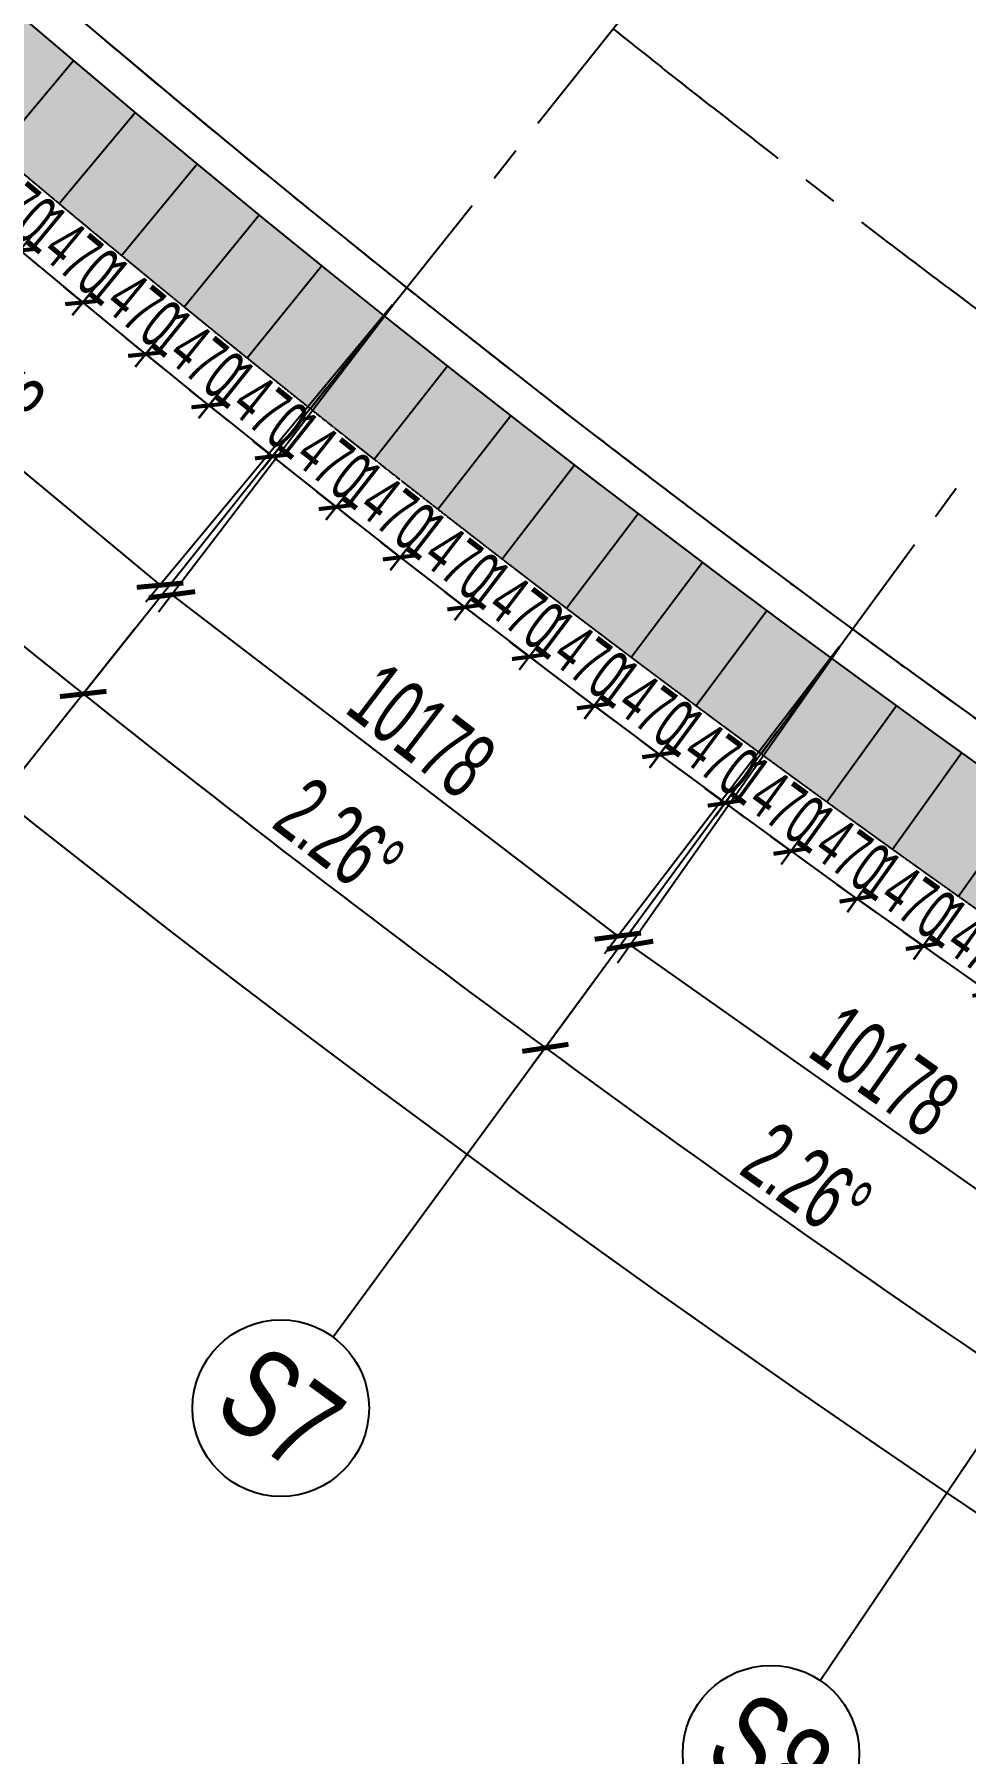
# Model space of a CAD drawing. Extents: x -668578 to 2331563, y -1202445 to 1620273.
# Drawn here: x 1551112 to 1567995, y 61932 to 93077 of the extents above; entities that cross this region are included whole.
import ezdxf
from ezdxf.enums import TextEntityAlignment as Align

# ---------------------------------------------------------------- set-up
doc = ezdxf.new("R2010")
doc.units = 0
doc.linetypes.add('CENTER2', pattern=[28.575000000000003, 19.05, -3.175, 3.175, -3.175])
doc.linetypes.add('DASH', pattern=[0.35, 0.25, -0.1])
doc.layers.get('0').update_dxf_attribs({"color": 8})
doc.layers.get('Defpoints').update_dxf_attribs({"color": 8})
for name, color, linetype in [('#填充层', 8, 'Continuous'), ('#幕墙线-平面', 8, 'Continuous'), ('#标注', 8, 'Continuous'), ('#轴线', 8, 'CENTER2'), ('dim', 8, 'Continuous')]:
    doc.layers.add(name, color=color, linetype=linetype)
doc.styles.add('JHZX', font='jrs.shx', dxfattribs={"width": 0.6, "bigfont": 'jhz.shx'})
doc.dimstyles.new('JZBZ-300', dxfattribs={"dimscale": 300, "dimtxt": 3, "dimasz": 1.5, "dimexe": 1, "dimexo": 1, "dimgap": 0.5, "dimtad": 1, "dimdec": 0, "dimdsep": 46, "dimtxsty": 'JHZX', "dimblk1": 'ARCHTICK', "dimblk2": 'ARCHTICK', "dimsah": 1, "dimcen": 0, "dimclrd": 1, "dimclre": 1, "dimclrt": 2, "dimazin": 2, "dimtfac": 1, "dimtdec": 0, "dimtix": 1, "dimtmove": 0, "dimatfit": 3, "dimfxl": 0, "dimtolj": 1, "dimlwd": -1, "dimlwe": -1, "dimarcsym": 0})
doc.dimstyles.new('JZBZ-400', dxfattribs={"dimscale": 400, "dimtxt": 3, "dimasz": 1.5, "dimexe": 1, "dimexo": 1, "dimgap": 0.5, "dimtad": 1, "dimdec": 0, "dimdsep": 46, "dimtxsty": 'JHZX', "dimblk1": 'ARCHTICK', "dimblk2": 'ARCHTICK', "dimsah": 1, "dimcen": 0, "dimclrd": 1, "dimclre": 1, "dimclrt": 2, "dimazin": 2, "dimtfac": 1, "dimtdec": 0, "dimtix": 1, "dimtmove": 0, "dimatfit": 3, "dimfxl": 0, "dimtolj": 1, "dimlwd": -1, "dimlwe": -1, "dimarcsym": 0})

# ---------------------------------------------------------------- blocks, each defined once
blk = doc.blocks.new('_ARCHTICK')
at = {"color": 0, "linetype": 'ByBlock', "const_width": 0.15}
blk.add_lwpolyline([(-0.5, -0.5), (0.5, 0.5)], dxfattribs=at)
blk = doc.blocks.new('*D2939')
at = {"layer": '#标注', "ltscale": 300, "transparency": 16777216}
for p, q in [((-1772.791618300945, -1481.365197545436), (-9341.748198340536, -7862.657879242006)), ((165913.7732030131, -92055.65823940704), (164727.0996400029, -101884.2800072265))]:
    blk.add_line(p, q, dxfattribs=at)
blk.add_arc((197092.1482162317, 166179.1797920645), 269610.2124900237, 220.1338192809485, 263.1156299250187, dxfattribs=at)
at = {"layer": 'Defpoints', "color": 0, "ltscale": 300, "transparency": 16777216}
for p in [(197092.1482162317, 166179.1797920645), (-1466.975190824596, -1223.535190204158), (40379.67516651106, -53208.30268940322), (165961.7196095993, -91658.54220838404)]:
    blk.add_point(p, dxfattribs=at)
at = {"layer": '#标注', "ltscale": 300, "transparency": 16777216, "xscale": 600, "yscale": 600, "zscale": 600}
for p, rotation in [((-9035.931770864163, -7604.827871900749), 130.1338192809485), ((164775.0460465892, -101487.1639762035), 353.1156299250187)]:
    blk.add_blockref('_ARCHTICK', p, dxfattribs=dict(at, rotation=rotation))
at = {"layer": '#标注', "ltscale": 300, "transparency": 16777216, "insert": (69341.55334645722, -70334.48968467087), "char_height": 1200, "attachment_point": 5, "rotation": 331.6247246029835, "style": 'JHZX'}
blk.add_mtext('\\A1;42.98°', dxfattribs=at)
blk = doc.blocks.new('*D2927')
at = {"layer": '#标注', "ltscale": 300, "transparency": 16777216}
for p, q in [((27071.05409375331, -30671.3985535448), (22168.67754455304, -36347.37460792089)), ((34973.76235577242, -37229.15732223565), (30299.25195376314, -43094.21934249661))]:
    blk.add_line(p, q, dxfattribs=at)
blk.add_arc((197092.1482162324, 166179.1797920624), 267210.2124900231, 229.1826194624981, 231.4448202023592, dxfattribs=at)
at = {"layer": 'Defpoints', "color": 0, "ltscale": 300, "transparency": 16777216}
for p in [(197092.1482162324, 166179.1797920624), (27332.51417637732, -30368.67983064474), (35223.06957721291, -36916.3540144884), (25106.64510911283, -38325.79418156544)]:
    blk.add_point(p, dxfattribs=at)
at = {"layer": '#标注', "ltscale": 300, "transparency": 16777216, "xscale": 600, "yscale": 600, "zscale": 600}
for p, rotation in [((22430.13762717693, -36044.65588502075), 139.1826194624981), ((30548.55917520354, -42781.41603474927), 321.4448202023592)]:
    blk.add_blockref('_ARCHTICK', p, dxfattribs=dict(at, rotation=rotation))
at = {"layer": '#标注', "ltscale": 300, "transparency": 16777216, "insert": (26966.96585831765, -38837.46257305259), "char_height": 1200, "attachment_point": 5, "rotation": 320.31371983242866, "style": 'JHZX'}
blk.add_mtext('\\A1;2.26°', dxfattribs=at)
blk = doc.blocks.new('*D2928')
at = {"layer": '#标注', "ltscale": 300, "transparency": 16777216}
for p, q in [((34973.76235577219, -37229.15732223566), (30299.25195376401, -43094.21934249515)), ((43129.16341758385, -43469.8649314855), (38689.80528959849, -49514.87108627657))]:
    blk.add_line(p, q, dxfattribs=at)
blk.add_arc((197092.1482162336, 166179.1797920613), 267210.2124900212, 231.4448202023588, 233.7070209422223, dxfattribs=at)
at = {"layer": 'Defpoints', "color": 0, "ltscale": 300, "transparency": 16777216}
for p in [(197092.1482162336, 166179.1797920613), (35223.06957721268, -36916.35401448841), (43365.92918440979, -43147.46460322989), (33313.02317568079, -44955.12784152358)]:
    blk.add_point(p, dxfattribs=at)
at = {"layer": '#标注', "ltscale": 300, "transparency": 16777216, "xscale": 600, "yscale": 600, "zscale": 600}
for p, rotation in [((30548.55917520437, -42781.4160347478), 141.4448202023588), ((38926.57105642439, -49192.47075802094), 323.7070209422223)]:
    blk.add_blockref('_ARCHTICK', p, dxfattribs=dict(at, rotation=rotation))
at = {"layer": '#标注', "ltscale": 300, "transparency": 16777216, "insert": (35192.0909689507, -45392.96578080182), "char_height": 1200, "attachment_point": 5, "rotation": 322.5759205722905, "style": 'JHZX'}
blk.add_mtext('\\A1;2.26°', dxfattribs=at)
blk = doc.blocks.new('*D2929')
at = {"layer": '#标注', "ltscale": 300, "transparency": 16777216}
for p, q in [((43129.16341758407, -43469.86493148574), (38689.80528959779, -49514.87108627793)), ((51524.5455123405, -49383.7940337945), (47327.25925499667, -55599.32201409565))]:
    blk.add_line(p, q, dxfattribs=at)
blk.add_arc((197092.1482162355, 166179.1797920583), 267210.2124900214, 233.7070209422216, 235.9692216820953, dxfattribs=at)
at = {"layer": 'Defpoints', "color": 0, "ltscale": 300, "transparency": 16777216}
for p in [(197092.1482162355, 166179.1797920583), (43365.92918441003, -43147.46460323013), (51748.40077939886, -49052.29920817842), (41774.68262465257, -51255.36792557062)]:
    blk.add_point(p, dxfattribs=at)
at = {"layer": '#标注', "ltscale": 300, "transparency": 16777216, "xscale": 600, "yscale": 600, "zscale": 600}
for p, rotation in [((38926.57105642366, -49192.47075802225), 143.7070209422216), ((47551.114522055, -55267.82718847955), 325.9692216820953)]:
    blk.add_blockref('_ARCHTICK', p, dxfattribs=dict(at, rotation=rotation))
at = {"layer": '#标注', "ltscale": 300, "transparency": 16777216, "insert": (43669.56857210046, -51618.69295769426), "char_height": 1200, "attachment_point": 5, "rotation": 324.8381213121585, "style": 'JHZX'}
blk.add_mtext('\\A1;2.26°', dxfattribs=at)
blk = doc.blocks.new('*U2924')
at = {"linetype": 'ByBlock'}
blk.add_line((-8.960830237663566e-17, -20), (0, 0), dxfattribs=at)
blk.add_circle((0, -24), 4, dxfattribs=at)
at = {"color": 253, "linetype": 'ByBlock', "style": 'JHZX', "width": 0.75}
blk.add_attdef('AXES', text='', height=4, dxfattribs=at).set_placement((0, -24), align=Align.MIDDLE_CENTER)
blk = doc.blocks.new('*D3008')
at = {"layer": '#标注', "transparency": 16777216}
for p, q in [((-126176.9216132467, -20315.29089400714), (-130648.8068738714, -25704.32813250073)), ((-130393.373456092, -25396.50713081058), (-122560.8547898972, -31896.02146460195)), ((-118344.4029470519, -26814.80522779852), (-122816.2882076767, -32203.84246629211))]:
    blk.add_line(p, q, dxfattribs=at)
at = {"layer": 'Defpoints', "color": 0, "transparency": 16777216}
for p in [(-125921.4881954673, -20007.469892317), (-118088.9695292725, -26506.98422610838), (-122560.8547898972, -31896.02146460195)]:
    blk.add_point(p, dxfattribs=at)
at = {"layer": '#标注', "transparency": 16777216, "xscale": 600, "yscale": 600, "zscale": 600}
for p, rotation in [((-130393.373456092, -25396.50713081058), 140.3137211148416), ((-122560.8547898972, -31896.02146460195), 320.3137211148417)]:
    blk.add_blockref('_ARCHTICK', p, dxfattribs=dict(at, rotation=rotation))
at = {"layer": '#标注', "transparency": 16777216, "insert": (-125966.2472874358, -28030.62229432596), "char_height": 1200, "attachment_point": 5, "rotation": 320.31372111484166, "style": 'JHZX'}
blk.add_mtext('\\A1;10178', dxfattribs=at)
blk = doc.blocks.new('*D3009')
at = {"layer": '#标注', "transparency": 16777216}
for p, q in [((-118332.0533967711, -26824.64793722799), (-122587.734480365, -32386.00196810864)), ((-122344.6506128666, -32068.33825698943), (-114261.6837806737, -38253.61775116907)), ((-110249.0865645783, -33009.92743140764), (-114504.7676481721, -38571.28146228828))]:
    blk.add_line(p, q, dxfattribs=at)
at = {"layer": 'Defpoints', "color": 0, "transparency": 16777216}
for p in [(-118088.9695292728, -26506.98422610878), (-110006.0026970799, -32692.26372028843), (-114261.6837806737, -38253.61775116907)]:
    blk.add_point(p, dxfattribs=at)
at = {"layer": '#标注', "transparency": 16777216, "xscale": 600, "yscale": 600, "zscale": 600}
for p, rotation in [((-122344.6506128666, -32068.33825698943), 142.5759192898521), ((-114261.6837806737, -38253.61775116907), 322.5759192898521)]:
    blk.add_blockref('_ARCHTICK', p, dxfattribs=dict(at, rotation=rotation))
at = {"layer": '#标注', "transparency": 16777216, "insert": (-117816.9994617734, -34525.65058184085), "char_height": 1200, "attachment_point": 5, "rotation": 322.5759192898521, "style": 'JHZX'}
blk.add_mtext('\\A1;10178', dxfattribs=at)
blk = doc.blocks.new('*D3011')
at = {"layer": '#标注', "transparency": 16777216}
for p, q in [((-110236.3580927239, -33019.27502238589), (-114269.2012012674, -38744.27778255411)), ((-114038.8458056015, -38417.26648047476), (-105718.0291182092, -44278.66945981896)), ((-101915.5414053316, -38880.6780017301), (-105948.3845138751, -44605.68076189831))]:
    blk.add_line(p, q, dxfattribs=at)
at = {"layer": 'Defpoints', "color": 0, "transparency": 16777216}
for p in [(-110006.002697058, -32692.26372030654), (-101685.1860096657, -38553.66669965075), (-105718.0291182092, -44278.66945981896)]:
    blk.add_point(p, dxfattribs=at)
at = {"layer": '#标注', "transparency": 16777216, "xscale": 600, "yscale": 600, "zscale": 600}
for p, rotation in [((-114038.8458056015, -38417.26648047476), 144.8381225946805), ((-105718.0291182092, -44278.66945981896), 324.8381225946805)]:
    blk.add_blockref('_ARCHTICK', p, dxfattribs=dict(at, rotation=rotation))
at = {"layer": '#标注', "transparency": 16777216, "insert": (-109417.7266705737, -40693.94536598814), "char_height": 1200, "attachment_point": 5, "rotation": 324.8381225946805, "style": 'JHZX'}
blk.add_mtext('\\A1;10178', dxfattribs=at)
blk = doc.blocks.new('*U576')
at = {"layer": '#幕墙线-平面', "ltscale": 300}
blk.add_lwpolyline([(-2.021426355838275e-10, 0.002538945773403268), (6.263339929546419e-05, -2149.999906919618)], dxfattribs=at)
blk = doc.blocks.new('*U577')
at = {"layer": '#幕墙线-平面', "color": 0, "linetype": 'ByBlock', "lineweight": -2, "transparency": 16777216}
for p, rotation in [((1550436.311430923, 90958.17371128063), 139.8292237722678), ((1551562.243888846, 90013.09679885162), 140.1524194317895), ((1552693.489422228, 89074.38608014697), 140.4756150913111), ((1553830.012036128, 88142.07142387202), 140.7988107508339), ((1554971.775567689, 87216.18249521655), 141.1220064103566), ((1556118.743687297, 86296.74875491144), 141.4452020698794), ((1557270.879899735, 85383.79945829074), 141.7683977294022), ((1558428.147545339, 84477.36365436064), 142.0915933889249), ((1559590.509801173, 83577.47018487545), 142.4147890484477), ((1560757.929682194, 82684.14768342004), 142.7379847079727), ((1561930.370042432, 81797.42457449867), 143.0611803674955), ((1563107.79357617, 80917.32907263012), 143.3843760270182), ((1564290.162819133, 80043.88918145027), 143.707571686541), ((1565477.44014968, 79177.13269282127), 144.0307673460638), ((1566669.587789997, 78317.08718594714), 144.3539630055843), ((1567866.567807307, 77463.78002649575), 144.677158665106)]:
    blk.add_blockref('*U576', p, dxfattribs=dict(at, rotation=rotation))
blk = doc.blocks.new('*D3308')
at = {"layer": '#标注', "ltscale": 300, "transparency": 16777216}
for p, q in [((28801.02529024659, -33189.3976535722), (28089.74679816149, -34036.78811745635)), ((28282.62022907713, -33807.00596051889), (27937.94699367095, -33517.69581414544)), ((28282.62022907713, -33807.00596051889), (29408.5582882048, -34752.09038028766)), ((29926.96334937425, -34134.48207334095), (29215.68485728916, -34981.87253722511)), ((29408.5582882048, -34752.09038028766), (29753.23152361098, -35041.40052666111))]:
    blk.add_line(p, q, dxfattribs=at)
at = {"layer": 'Defpoints', "color": 0, "ltscale": 300, "transparency": 16777216}
for p in [(28993.89872116223, -32959.61549663474), (30119.83678028989, -33904.69991640349), (29408.5582882048, -34752.09038028766)]:
    blk.add_point(p, dxfattribs=at)
at = {"layer": '#标注', "ltscale": 300, "transparency": 16777216, "xscale": 450, "yscale": 450, "zscale": 450}
for p, rotation in [((28282.62022907713, -33807.00596051889), 319.9907378370146), ((29408.5582882048, -34752.09038028766), 139.9907378370146)]:
    blk.add_blockref('_ARCHTICK', p, dxfattribs=dict(at, rotation=rotation))
at = {"layer": '#标注', "ltscale": 300, "transparency": 16777216, "insert": (29231.33612047224, -33819.98385652836), "char_height": 900, "attachment_point": 5, "rotation": 319.99073783701465, "style": 'JHZX'}
blk.add_mtext('\\A1;1470', dxfattribs=at)
blk = doc.blocks.new('*D3309')
at = {"layer": '#标注', "ltscale": 300, "transparency": 16777216}
for p, q in [((29928.25690796303, -34135.55891676529), (29221.76969114788, -34986.94807811354)), ((29413.34389860879, -34756.08161663477), (29067.04420639064, -34468.72030544341)), ((29413.34389860879, -34756.08161663477), (30544.59507589598, -35694.79981043332)), ((31059.50808525022, -35074.27711056383), (30353.02086843508, -35925.66627191208)), ((30544.59507589598, -35694.79981043332), (30890.89476811413, -35982.16112162467))]:
    blk.add_line(p, q, dxfattribs=at)
at = {"layer": 'Defpoints', "color": 0, "ltscale": 300, "transparency": 16777216}
for p in [(30119.83111542393, -33904.69245528652), (31251.08229271113, -34843.41064908506), (30544.59507589598, -35694.79981043332)]:
    blk.add_point(p, dxfattribs=at)
at = {"layer": '#标注', "ltscale": 300, "transparency": 16777216, "xscale": 450, "yscale": 450, "zscale": 450}
for p, rotation in [((29413.34389860879, -34756.08161663477), 320.3139335234494), ((30544.59507589598, -35694.79981043332), 140.3139335234494)]:
    blk.add_blockref('_ARCHTICK', p, dxfattribs=dict(at, rotation=rotation))
at = {"layer": '#标注', "ltscale": 300, "transparency": 16777216, "insert": (30362.1179021742, -34763.70779057651), "char_height": 900, "attachment_point": 5, "rotation": 320.31393352344935, "style": 'JHZX'}
blk.add_mtext('\\A1;1470', dxfattribs=at)
blk = doc.blocks.new('*D3294')
at = {"layer": '#标注', "ltscale": 300, "transparency": 16777216}
for p, q in [((31060.80769751617, -35075.34664015209), (30359.13423559302, -35930.70740872679)), ((30549.4031239252, -35698.76398861568), (30201.48799375853, -35413.36065611742)), ((30549.4031239252, -35698.76398861568), (31685.93142424244, -36631.08608749576)), ((32197.33599783342, -36007.66873903217), (31495.66253591027, -36863.02950760687)), ((31685.93142424244, -36631.08608749576), (32033.84655440911, -36916.48941999402))]:
    blk.add_line(p, q, dxfattribs=at)
at = {"layer": 'Defpoints', "color": 0, "ltscale": 300, "transparency": 16777216}
for p in [(31251.07658584835, -34843.40322004099), (32387.60488616559, -35775.72531892107), (31685.93142424244, -36631.08608749576)]:
    blk.add_point(p, dxfattribs=at)
at = {"layer": '#标注', "ltscale": 300, "transparency": 16777216, "xscale": 450, "yscale": 450, "zscale": 450}
for p, rotation in [((30549.4031239252, -35698.76398861568), 320.6371292098823), ((31685.93142424244, -36631.08608749576), 140.6371292098823)]:
    blk.add_blockref('_ARCHTICK', p, dxfattribs=dict(at, rotation=rotation))
at = {"layer": '#标注', "ltscale": 300, "transparency": 16777216, "insert": (31498.20505074816, -35701.03819783349), "char_height": 900, "attachment_point": 5, "rotation": 320.63712920988235, "style": 'JHZX'}
blk.add_mtext('\\A1;1470', dxfattribs=at)
blk = doc.blocks.new('*D3295')
at = {"layer": '#标注', "ltscale": 300, "transparency": 16777216}
for p, q in [((32198.64162242483, -36008.73092075352), (31501.80424184721, -36868.03607994526)), ((31690.76175691044, -36635.02308137838), (31341.24225906011, -36351.58680878353)), ((31690.76175691044, -36635.02308137838), (32832.5310172161, -37560.91941990825)), ((33340.4108827305, -36934.62725928339), (32643.57350215288, -37793.93241847513)), ((32832.5310172161, -37560.91941990825), (33182.05051506642, -37844.35569250309))]:
    blk.add_line(p, q, dxfattribs=at)
at = {"layer": 'Defpoints', "color": 0, "ltscale": 300, "transparency": 16777216}
for p in [(32387.59913748806, -35775.71792218664), (33529.36839779373, -36701.61426071651), (32832.5310172161, -37560.91941990825)]:
    blk.add_point(p, dxfattribs=at)
at = {"layer": '#标注', "ltscale": 300, "transparency": 16777216, "xscale": 450, "yscale": 450, "zscale": 450}
for p, rotation in [((31690.76175691044, -36635.02308137838), 320.9603248963116), ((32832.5310172161, -37560.91941990825), 140.9603248963116)]:
    blk.add_blockref('_ARCHTICK', p, dxfattribs=dict(at, rotation=rotation))
at = {"layer": '#标注', "ltscale": 300, "transparency": 16777216, "insert": (32639.56141718973, -36631.94525350955), "char_height": 900, "attachment_point": 5, "rotation": 320.96032489631165, "style": 'JHZX'}
blk.add_mtext('\\A1;1470', dxfattribs=at)
blk = doc.blocks.new('*D3296')
at = {"layer": '#标注', "ltscale": 300, "transparency": 16777216}
for p, q in [((33341.72247810376, -36935.68205934017), (32649.74335144671, -37798.90426703355)), ((32837.38348082717, -37564.82910422022), (32486.27073660718, -37283.36891014953)), ((32837.38348082717, -37564.82910422022), (33984.35737131847, -38484.27022142851)), ((34488.69636859505, -37855.12317654846), (33796.71724193801, -38718.34538424184)), ((33984.35737131847, -38484.27022142851), (34335.47011553845, -38765.7304154992))]:
    blk.add_line(p, q, dxfattribs=at)
at = {"layer": 'Defpoints', "color": 0, "ltscale": 300, "transparency": 16777216}
for p in [(33529.36260748422, -36701.60689652685), (34676.33649797551, -37621.04801373514), (33984.35737131847, -38484.27022142851)]:
    blk.add_point(p, dxfattribs=at)
at = {"layer": '#标注', "ltscale": 300, "transparency": 16777216, "xscale": 450, "yscale": 450, "zscale": 450}
for p, rotation in [((32837.38348082717, -37564.82910422022), 321.2835205827431), ((33984.35737131847, -38484.27022142851), 141.2835205827431)]:
    blk.add_blockref('_ARCHTICK', p, dxfattribs=dict(at, rotation=rotation))
at = {"layer": '#标注', "ltscale": 300, "transparency": 16777216, "insert": (33786.15068483373, -37556.39933719771), "char_height": 900, "attachment_point": 5, "rotation": 321.2835205827431, "style": 'JHZX'}
blk.add_mtext('\\A1;1470', dxfattribs=at)
blk = doc.blocks.new('*D3297')
at = {"layer": '#标注', "ltscale": 300, "transparency": 16777216}
for p, q in [((34490.0138930166, -37856.17056137815), (33802.91503827083, -38723.28235082193)), ((33989.23181147242, -38488.15247176836), (33636.53699289206, -38208.67731196598)), ((33989.23181147242, -38488.15247176836), (35141.37383674106, -39401.10911208153)), ((35642.15591828524, -38769.12720169132), (34955.05706353947, -39636.23899113511)), ((35141.37383674106, -39401.10911208153), (35494.06865532141, -39680.58427188391))]:
    blk.add_line(p, q, dxfattribs=at)
at = {"layer": 'Defpoints', "color": 0, "ltscale": 300, "transparency": 16777216}
for p in [(34676.33066621819, -37621.04068232457), (35828.47269148682, -38533.99732263775), (35141.37383674106, -39401.10911208153)]:
    blk.add_point(p, dxfattribs=at)
at = {"layer": '#标注', "ltscale": 300, "transparency": 16777216, "xscale": 450, "yscale": 450, "zscale": 450}
for p, rotation in [((33989.23181147242, -38488.15247176836), 321.6067162691756), ((35141.37383674106, -39401.10911208153), 141.6067162691756)]:
    blk.add_blockref('_ARCHTICK', p, dxfattribs=dict(at, rotation=rotation))
at = {"layer": '#标注', "ltscale": 300, "transparency": 16777216, "insert": (34937.93637050991, -38474.37103381781), "char_height": 900, "attachment_point": 5, "rotation": 321.6067162691756, "style": 'JHZX'}
blk.add_mtext('\\A1;1470', dxfattribs=at)
blk = doc.blocks.new('*D3298')
at = {"layer": '#标注', "ltscale": 300, "transparency": 16777216}
for p, q in [((35643.47932983292, -38770.16713796716), (34961.28260970543, -39641.14091864666)), ((35146.27009833975, -39404.96380491892), (34792.00442774815, -39127.48257196743)), ((35146.27009833975, -39404.96380491892), (36303.54359853313, -40311.40691909218)), ((36800.75283002629, -39676.61025214042), (36118.5561098988, -40547.58403281993)), ((36303.54359853313, -40311.40691909218), (36657.80926912474, -40588.88815204366))]:
    blk.add_line(p, q, dxfattribs=at)
at = {"layer": 'Defpoints', "color": 0, "ltscale": 300, "transparency": 16777216}
for p in [(35828.46681846725, -38533.99002423942), (36985.74031866062, -39440.43313841269), (36303.54359853313, -40311.40691909218)]:
    blk.add_point(p, dxfattribs=at)
at = {"layer": '#标注', "ltscale": 300, "transparency": 16777216, "xscale": 450, "yscale": 450, "zscale": 450}
for p, rotation in [((35146.27009833975, -39404.96380491892), 321.9299119556045), ((36303.54359853313, -40311.40691909218), 141.9299119556045)]:
    blk.add_blockref('_ARCHTICK', p, dxfattribs=dict(at, rotation=rotation))
at = {"layer": '#标注', "ltscale": 300, "transparency": 16777216, "insert": (36094.88182570509, -39385.83113455007), "char_height": 900, "attachment_point": 5, "rotation": 321.9299119556045, "style": 'JHZX'}
blk.add_mtext('\\A1;1470', dxfattribs=at)
blk = doc.blocks.new('*D3299')
at = {"layer": '#标注', "ltscale": 300, "transparency": 16777216}
for p, q in [((36802.08208659079, -39677.64270677316), (36124.80920780722, -40552.45076529081)), ((36308.4615257822, -40315.2339317768), (35952.63627551118, -40039.75545481433)), ((36308.4615257822, -40315.2339317768), (37470.8296777701, -41215.13467781833)), ((37964.45023857869, -40577.54345281469), (37287.17735979512, -41452.35151133234)), ((37470.8296777701, -41215.13467781833), (37826.65492804113, -41490.6131547808))]:
    blk.add_line(p, q, dxfattribs=at)
at = {"layer": 'Defpoints', "color": 0, "ltscale": 300, "transparency": 16777216}
for p in [(36985.73440456577, -39440.42587325914), (38148.10255655367, -40340.32661930067), (37470.8296777701, -41215.13467781833)]:
    blk.add_point(p, dxfattribs=at)
at = {"layer": '#标注', "ltscale": 300, "transparency": 16777216, "xscale": 450, "yscale": 450, "zscale": 450}
for p, rotation in [((36308.4615257822, -40315.2339317768), 322.2531076420335), ((37470.8296777701, -41215.13467781833), 142.2531076420335)]:
    blk.add_blockref('_ARCHTICK', p, dxfattribs=dict(at, rotation=rotation))
at = {"layer": '#标注', "ltscale": 300, "transparency": 16777216, "insert": (37256.95023772611, -40290.75063776953), "char_height": 900, "attachment_point": 5, "rotation": 322.25310764203357, "style": 'JHZX'}
blk.add_mtext('\\A1;1470', dxfattribs=at)
blk = doc.blocks.new('*D3300')
at = {"layer": '#标注', "ltscale": 300, "transparency": 16777216}
for p, q in [((37965.78529786471, -40578.56839295254), (37293.45781047909, -41457.18289390922)), ((37475.76911418626, -41218.93388857952), (37118.39560619171, -40945.46693301877)), ((37475.76911418626, -41218.93388857952), (38643.19493273248, -42112.26363266826)), ((39133.21111641093, -41471.89813704127), (38460.8836290253, -42350.51263799796)), ((38643.19493273248, -42112.26363266826), (39000.56844072702, -42385.73058822902))]:
    blk.add_line(p, q, dxfattribs=at)
at = {"layer": 'Defpoints', "color": 0, "ltscale": 300, "transparency": 16777216}
for p in [(38148.09660157189, -40340.31938762284), (39315.5224201181, -41233.64913171157), (38643.19493273248, -42112.26363266826)]:
    blk.add_point(p, dxfattribs=at)
at = {"layer": '#标注', "ltscale": 300, "transparency": 16777216, "xscale": 450, "yscale": 450, "zscale": 450}
for p, rotation in [((37475.76911418626, -41218.93388857952), 322.5763033284631), ((38643.19493273248, -42112.26363266826), 142.576303328463)]:
    blk.add_blockref('_ARCHTICK', p, dxfattribs=dict(at, rotation=rotation))
at = {"layer": '#标注', "ltscale": 300, "transparency": 16777216, "insert": (38424.10463087372, -41189.1007499645), "char_height": 900, "attachment_point": 5, "rotation": 322.57630332846304, "style": 'JHZX'}
blk.add_mtext('\\A1;1470', dxfattribs=at)
blk = doc.blocks.new('*D3301')
at = {"layer": '#标注', "ltscale": 300, "transparency": 16777216}
for p, q in [((39134.55193593779, -41472.91553007178), (38467.19123264909, -42355.30851694963)), ((38648.15572114952, -42116.03492061736), (38289.24532665111, -41844.58818786672)), ((38648.15572114952, -42116.03492061736), (39820.60206008876, -43002.76523801398)), ((40306.99827487703, -42359.6458474684), (39639.63757158833, -43242.03883434625)), ((39820.60206008876, -43002.76523801398), (40179.51245458717, -43274.21197076463))]:
    blk.add_line(p, q, dxfattribs=at)
at = {"layer": 'Defpoints', "color": 0, "ltscale": 300, "transparency": 16777216}
for p in [(39315.51642443822, -41233.64193373951), (40487.96276337746, -42120.37225113613), (39820.60206008876, -43002.76523801398)]:
    blk.add_point(p, dxfattribs=at)
at = {"layer": '#标注', "ltscale": 300, "transparency": 16777216, "xscale": 450, "yscale": 450, "zscale": 450}
for p, rotation in [((38648.15572114952, -42116.03492061736), 322.8994990148986), ((39820.60206008876, -43002.76523801398), 142.8994990148986)]:
    blk.add_blockref('_ARCHTICK', p, dxfattribs=dict(at, rotation=rotation))
at = {"layer": '#标注', "ltscale": 300, "transparency": 16777216, "insert": (39596.30786762001, -42080.85288665114), "char_height": 900, "attachment_point": 5, "rotation": 322.89949901489865, "style": 'JHZX'}
blk.add_mtext('\\A1;1470', dxfattribs=at)
blk = doc.blocks.new('*D3286')
at = {"layer": '#标注', "ltscale": 300, "transparency": 16777216}
for p, q in [((40308.34481198194, -42360.65566101945), (39645.97212745079, -43246.79905707436)), ((39825.58404265971, -43006.50848315399), (39465.14818177916, -42737.09061034059)), ((39825.58404265971, -43006.50848315399), (41003.01359607908, -43886.61115910552)), ((41485.7743654013, -43240.75833697098), (40823.40168087015, -44126.90173302589)), ((41003.01359607908, -43886.61115910552), (41363.44945695963, -44156.02903191891))]:
    blk.add_line(p, q, dxfattribs=at)
at = {"layer": 'Defpoints', "color": 0, "ltscale": 300, "transparency": 16777216}
for p in [(40487.95672719087, -42120.36508709908), (41665.38628061023, -43000.4677630506), (41003.01359607908, -43886.61115910552)]:
    blk.add_point(p, dxfattribs=at)
at = {"layer": '#标注', "ltscale": 300, "transparency": 16777216, "xscale": 450, "yscale": 450, "zscale": 450}
for p, rotation in [((39825.58404265971, -43006.50848315399), 323.2226947013298), ((41003.01359607908, -43886.61115910552), 143.2226947013298)]:
    blk.add_blockref('_ARCHTICK', p, dxfattribs=dict(at, rotation=rotation))
at = {"layer": '#标注', "ltscale": 300, "transparency": 16777216, "insert": (40773.52264978726, -42965.97867328902), "char_height": 900, "attachment_point": 5, "rotation": 323.2226947013298, "style": 'JHZX'}
blk.add_mtext('\\A1;1470', dxfattribs=at)
blk = doc.blocks.new('*D3287')
at = {"layer": '#标注', "ltscale": 300, "transparency": 16777216}
for p, q in [((41487.12657723852, -43241.76053891135), (40829.76298741248, -44131.62614806529)), ((41008.0166142825, -43890.32624233037), (40646.06675568012, -43622.94580202532)), ((41008.0166142825, -43890.32624233037), (42190.3919177088, -44763.77327296788)), ((42669.50188066481, -44115.20756954886), (42012.13829083877, -45005.07317870281)), ((42190.3919177088, -44763.77327296788), (42552.34177631119, -45031.15371327291))]:
    blk.add_line(p, q, dxfattribs=at)
at = {"layer": 'Defpoints', "color": 0, "ltscale": 300, "transparency": 16777216}
for p in [(41665.38020410854, -43000.46063317642), (42847.75550753483, -43873.90766381394), (42190.3919177088, -44763.77327296788)]:
    blk.add_point(p, dxfattribs=at)
at = {"layer": '#标注', "ltscale": 300, "transparency": 16777216, "xscale": 450, "yscale": 450, "zscale": 450}
for p, rotation in [((41008.0166142825, -43890.32624233037), 323.5458903877552), ((42190.3919177088, -44763.77327296788), 143.5458903877552)]:
    blk.add_blockref('_ARCHTICK', p, dxfattribs=dict(at, rotation=rotation))
at = {"layer": '#标注', "ltscale": 300, "transparency": 16777216, "insert": (41955.7115197357, -43844.44994617927), "char_height": 900, "attachment_point": 5, "rotation": 323.54589038775515, "style": 'JHZX'}
blk.add_mtext('\\A1;1470', dxfattribs=at)
blk = doc.blocks.new('*D3288')
at = {"layer": '#标注', "ltscale": 300, "transparency": 16777216}
for p, q in [((42670.85972420892, -44116.20212798951), (42018.52614565101, -45009.76163572945)), ((42195.41581235387, -44767.46007606928), (41831.9634728636, -44502.12557601499)), ((42195.41581235387, -44767.46007606928), (43382.69924394626, -45634.22366929892)), ((43858.14315580131, -44982.96572121915), (43205.8095772434, -45876.52522895909)), ((43382.69924394626, -45634.22366929892), (43746.15158343652, -45899.55816935319))]:
    blk.add_line(p, q, dxfattribs=at)
at = {"layer": 'Defpoints', "color": 0, "ltscale": 300, "transparency": 16777216}
for p in [(42847.74939091178, -43873.90056832934), (44035.03282250417, -44740.66416155897), (43382.69924394626, -45634.22366929892)]:
    blk.add_point(p, dxfattribs=at)
at = {"layer": '#标注', "ltscale": 300, "transparency": 16777216, "xscale": 450, "yscale": 450, "zscale": 450}
for p, rotation in [((42195.41581235387, -44767.46007606928), 323.8690860741873), ((43382.69924394626, -45634.22366929892), 143.8690860741873)]:
    blk.add_blockref('_ARCHTICK', p, dxfattribs=dict(at, rotation=rotation))
at = {"layer": '#标注', "ltscale": 300, "transparency": 16777216, "insert": (43142.83686155577, -44716.23875336375), "char_height": 900, "attachment_point": 5, "rotation": 323.8690860741873, "style": 'JHZX'}
blk.add_mtext('\\A1;1470', dxfattribs=at)
blk = doc.blocks.new('*D3289')
at = {"layer": '#标注', "ltscale": 300, "transparency": 16777216}
for p, q in [((43859.5065878475, -44983.95260451458), (43212.22377707358, -45881.17757878876)), ((43387.74385518068, -45637.88207496415), (43022.80059944376, -45374.60195780348)), ((43387.74385518068, -45637.88207496415), (44579.89763692697, -46497.93465135139)), ((45051.66036959378, -45844.00518090182), (44404.37755881986, -46741.230155176)), ((44579.89763692697, -46497.93465135139), (44944.84089266389, -46761.21476851206))]:
    blk.add_line(p, q, dxfattribs=at)
at = {"layer": 'Defpoints', "color": 0, "ltscale": 300, "transparency": 16777216}
for p in [(44035.02666595461, -44740.65710068995), (45227.18044770089, -45600.7096770772), (44579.89763692697, -46497.93465135139)]:
    blk.add_point(p, dxfattribs=at)
at = {"layer": '#标注', "ltscale": 300, "transparency": 16777216, "xscale": 450, "yscale": 450, "zscale": 450}
for p, rotation in [((43387.74385518068, -45637.88207496415), 324.1922817606205), ((44579.89763692697, -46497.93465135139), 144.1922817606205)]:
    blk.add_blockref('_ARCHTICK', p, dxfattribs=dict(at, rotation=rotation))
at = {"layer": '#标注', "ltscale": 300, "transparency": 16777216, "insert": (44334.86090226805, -45581.31735550854), "char_height": 900, "attachment_point": 5, "rotation": 324.1922817606205, "style": 'JHZX'}
blk.add_mtext('\\A1;1470', dxfattribs=at)
blk = doc.blocks.new('*D3290')
at = {"layer": '#标注', "ltscale": 300, "transparency": 16777216}
for p, q in [((45053.0293467584, -45844.98435765049), (44410.81789957284, -46745.84624977854)), ((44584.9628042344, -46501.56454317647), (44218.5402443313, -46240.34718618413)), ((44584.9628042344, -46501.56454317647), (45781.9490031533, -47354.8787368238)), ((46250.0155456773, -46698.29855129783), (45607.80409849174, -47599.16044342587)), ((45781.9490031533, -47354.8787368238), (46148.3715630564, -47616.09609381614))]:
    blk.add_line(p, q, dxfattribs=at)
at = {"layer": 'Defpoints', "color": 0, "ltscale": 300, "transparency": 16777216}
for p in [(45227.17425141996, -45600.70265104843), (46424.16045033885, -46454.01684469576), (45781.9490031533, -47354.8787368238)]:
    blk.add_point(p, dxfattribs=at)
at = {"layer": '#标注', "ltscale": 300, "transparency": 16777216, "xscale": 450, "yscale": 450, "zscale": 450}
for p, rotation in [((44584.9628042344, -46501.56454317647), 324.5154774470523), ((45781.9490031533, -47354.8787368238), 144.5154774470523)]:
    blk.add_blockref('_ARCHTICK', p, dxfattribs=dict(at, rotation=rotation))
at = {"layer": '#标注', "ltscale": 300, "transparency": 16777216, "insert": (45531.74571301695, -46439.65822679602), "char_height": 900, "attachment_point": 5, "rotation": 324.5154774470523, "style": 'JHZX'}
blk.add_mtext('\\A1;1470', dxfattribs=at)
blk = doc.blocks.new('*D3291')
at = {"layer": '#标注', "ltscale": 300, "transparency": 16777216}
for p, q in [((46251.39002440154, -46699.26999034322), (45614.27037524436, -47603.74013592117)), ((45787.03456536702, -47358.47999930851), (45419.14436044804, -47099.33371412452)), ((45787.03456536702, -47358.47999930851), (46988.8150947152, -48205.02865872609)), ((47453.17055374971, -47545.8186497608), (46816.05090459253, -48450.28879533875)), ((46988.8150947152, -48205.02865872609), (47356.70529963418, -48464.17494391008))]:
    blk.add_line(p, q, dxfattribs=at)
at = {"layer": 'Defpoints', "color": 0, "ltscale": 300, "transparency": 16777216}
for p in [(46424.1542145242, -46454.00985373056), (47625.93474387238, -47300.55851314814), (46988.8150947152, -48205.02865872609)]:
    blk.add_point(p, dxfattribs=at)
at = {"layer": '#标注', "ltscale": 300, "transparency": 16777216, "xscale": 450, "yscale": 450, "zscale": 450}
for p, rotation in [((45787.03456536702, -47358.47999930851), 324.8386731334821), ((46988.8150947152, -48205.02865872609), 144.8386731334821)]:
    blk.add_blockref('_ARCHTICK', p, dxfattribs=dict(at, rotation=rotation))
at = {"layer": '#标注', "ltscale": 300, "transparency": 16777216, "insert": (46733.45321028643, -47291.23405579197), "char_height": 900, "attachment_point": 5, "rotation": 324.8386731334821, "style": 'JHZX'}
blk.add_mtext('\\A1;1470', dxfattribs=at)
blk = doc.blocks.new('A$Caccc0cd0')
at = {"layer": '#标注'}
for p1, p2, distance, picture, middle in [((-125921.4881954673, -20007.46989231699), (-118088.9695292725, -26506.98422610837), -7002.8194423434215, '*D3008', (-125966.2472874358, -28030.62229432596)), ((-118088.9695292728, -26506.98422610878), (-110006.0026970799, -32692.26372028842), -7002.819442342535, '*D3009', (-117816.9994617734, -34525.65058184085)), ((-110006.002697058, -32692.26372030654), (-101685.1860096657, -38553.66669965074), -7002.819442343241, '*D3011', (-109417.7266705737, -40693.94536598814))]:
    dim = blk.add_aligned_dim(p1=p1, p2=p2, distance=distance, dimstyle='JZBZ-400', override={"dimclrd": 256, "dimclre": 256, "dimclrt": 256}, dxfattribs=at)
    dim.commit()
    dim.dimension.update_dxf_attribs({"geometry": picture, "text_midpoint": middle})
blk = doc.blocks.new('DSGDFG')
at = {"layer": '#标注', "ltscale": 300}
blk.add_arc((197092.151355247, 166179.1920613433), 257800.0000000007, 220.1360728823768, 263.1156295571803, dxfattribs=at)
at = {"layer": '#轴线', "ltscale": 200}
for p, q in [((35227.40580910095, -36910.91378040868), (78982.85944990837, 17988.62162712382)), ((43365.92920727399, -43147.46462461073), (84924.37316075922, 13442.03373072462))]:
    blk.add_line(p, q, dxfattribs=at)
for radius in [206950.0000000004, 212800.0000000004, 220600.0000000004, 228400.0000000004, 236200.0000000004, 244000.0000000004, 251800.0000000004, 257800.0000000004]:
    blk.add_arc((197092.1513552468, 166179.1920613431), radius, 218.4388923744016, 265.1405841852512, dxfattribs=at)
at = {"layer": '#标注', "ltscale": 300}
blk.add_blockref('A$Caccc0cd0', (154502.6209182295, -8915.558944611956), dxfattribs=at)
at = {"layer": '#标注', "linetype": 'ByBlock', "xscale": 400, "yscale": 400}
for p, rotation, values in [((31478.84549193573, -41604.72444307175), 321.4744309228283, {'AXES': 'S6'}), ((39809.24169028783, -47979.64937232854), 323.7365128528522, {'AXES': 'S7'}), ((48384.76791839348, -54020.80146330036), 325.9985947828763, {'AXES': 'S8'})]:
    blk.add_blockref('*U2924', p, dxfattribs=dict(at, rotation=rotation)).add_auto_attribs(values)
at = {"layer": '#标注', "ltscale": 300}
for base, center, p1, p2, picture, middle in [((40379.67516651106, -53208.30268940322), (197092.1482162317, 166179.1797920645), (-1466.975190824596, -1223.535190204158), (165961.7196095993, -91658.54220838402), '*D2939', (69341.55334645722, -70334.48968467087)), ((25106.64510911283, -38325.79418156544), (197092.1482162324, 166179.1797920624), (27332.51417637733, -30368.67983064475), (35223.06957721291, -36916.3540144884), '*D2927', (26966.96585831765, -38837.46257305259)), ((33313.02317568079, -44955.12784152358), (197092.1482162336, 166179.1797920613), (35223.06957721268, -36916.3540144884), (43365.92918440979, -43147.46460322989), '*D2928', (35192.0909689507, -45392.96578080183)), ((41774.68262465257, -51255.36792557062), (197092.1482162355, 166179.1797920582), (43365.92918441002, -43147.46460323012), (51748.40077939886, -49052.29920817842), '*D2929', (43669.56857210045, -51618.69295769426))]:
    dim = blk.add_angular_dim_3p(base=base, center=center, p1=p1, p2=p2, dimstyle='JZBZ-400', override={"dimclrd": 256, "dimclre": 256, "dimclrt": 256}, dxfattribs=at)
    dim.commit()
    dim.dimension.update_dxf_attribs({"geometry": picture, "text_midpoint": middle})
blk = doc.blocks.new('D1')
at = {"layer": '#标注', "ltscale": 300}
for p1, p2, distance, picture, middle in [((28993.89872116223, -32959.61549663474), (30119.83678028989, -33904.69991640349), -1106.339772214963, '*D3308', (29231.33612047224, -33819.98385652836)), ((30119.83111542393, -33904.69245528652), (31251.08229271113, -34843.41064908507), -1106.3397722148873, '*D3309', (30362.1179021742, -34763.70779057651)), ((31251.07658584835, -34843.40322004099), (32387.60488616559, -35775.72531892106), -1106.3397722146283, '*D3294', (31498.20505074816, -35701.03819783349)), ((32387.59913748805, -35775.71792218664), (33529.36839779373, -36701.61426071651), -1106.3397722145944, '*D3295', (32639.56141718973, -36631.94525350955)), ((33529.36260748422, -36701.60689652685), (34676.33649797551, -37621.04801373514), -1106.3397722146944, '*D3296', (33786.15068483373, -37556.39933719771)), ((34676.33066621819, -37621.04068232457), (35828.47269148682, -38533.99732263775), -1106.339772215271, '*D3297', (34937.93637050991, -38474.37103381781)), ((35828.46681846725, -38533.99002423942), (36985.74031866062, -39440.43313841269), -1106.339772214587, '*D3298', (36094.88182570509, -39385.83113455007)), ((36985.73440456577, -39440.42587325914), (38148.10255655367, -40340.32661930067), -1106.3397722143104, '*D3299', (37256.95023772611, -40290.75063776953)), ((38148.09660157189, -40340.31938762285), (39315.5224201181, -41233.64913171157), -1106.3397722154054, '*D3300', (38424.10463087372, -41189.1007499645)), ((39315.51642443822, -41233.64193373952), (40487.96276337747, -42120.37225113614), -1106.3397722152076, '*D3301', (39596.30786762001, -42080.85288665114)), ((40487.95672719087, -42120.36508709908), (41665.38628061023, -43000.4677630506), -1106.3397722150116, '*D3286', (40773.52264978726, -42965.97867328902)), ((41665.38020410854, -43000.46063317642), (42847.75550753484, -43873.90766381394), -1106.3397722146212, '*D3287', (41955.7115197357, -43844.44994617927)), ((42847.74939091178, -43873.90056832934), (44035.03282250417, -44740.66416155898), -1106.3397722158388, '*D3288', (43142.83686155577, -44716.23875336375)), ((44035.02666595462, -44740.65710068996), (45227.1804477009, -45600.7096770772), -1106.339772214991, '*D3289', (44334.86090226805, -45581.31735550854)), ((45227.17425141996, -45600.70265104843), (46424.16045033885, -46454.01684469575), -1106.3397722149798, '*D3290', (45531.74571301695, -46439.65822679602)), ((46424.1542145242, -46454.00985373056), (47625.93474387238, -47300.55851314815), -1106.3397722146428, '*D3291', (46733.45321028643, -47291.23405579197))]:
    dim = blk.add_aligned_dim(p1=p1, p2=p2, distance=distance, dimstyle='JZBZ-300', override={"dimclrd": 256, "dimclre": 256, "dimclrt": 256}, dxfattribs=at)
    dim.commit()
    dim.dimension.update_dxf_attribs({"geometry": picture, "text_midpoint": middle})

msp = doc.modelspace()

# ---------------------------------------------------------------- hatches: boundary and pattern name
at = {"layer": '#填充层', "ltscale": 5}
h = msp.add_hatch(dxfattribs=at)
h.set_pattern_fill('DOTS', color=256, scale=300)
h.set_pattern_definition([(0, (1499898.777027618, 275661.4264817045), (238.125, 476.25), [0, -476.25])])
edge = h.paths.add_edge_path()
edge.add_arc((1718541.04347246, 290089.1825916904), 258450.0000122762, 224.2010680907206, 263.0036580566755)
edge.add_arc((1687376.985044699, 36144.25949104445), 2599.999999999618, 263.0036580561427, 353.115629925022)
edge.add_line((1689958.239246348, 35832.60784823389), (1699116.865503937, 111688.9142534468))
edge.add_arc((1675951.513029902, 114994.4315735811), 23399.99999999987, 351.8791540171561, 408.4110155012523)
edge.add_line((1691484.021918594, 132495.8934445993), (1690101.995247554, 131048.2174569779))
edge.add_arc((1675948.321140328, 114990.4893547565), 21405.07235536606, 48.60625955378568, 51.23890231349652)
edge.add_line((1689349.491480396, 131681.377768946), (1689159.609878179, 131449.1013408638))
edge.add_arc((1675949.607221914, 114985.3847495828), 21108.24801295796, 51.25746606330708, 104.0093023544159)
edge.add_line((1670839.73464989, 135465.7982335488), (1670192.590099086, 137674.7050877369))
edge.add_arc((1675951.513030889, 114994.4315731884), 23400.00000062333, 104.2473117498924, 212.3661627149257)
edge.add_line((1656186.838222372, 102467.7548493821), (1652038.789221159, 89843.20838746446))
edge.add_arc((1718541.043465732, 290089.1825787133), 210999.9999986069, 242.3756600973465, 251.62852708999202, ccw=False)
edge.add_line((1620706.153831682, 103141.7718726395), (1620179.691224763, 102119.3262593125))
edge.add_arc((1718541.04346532, 290089.1825779399), 212149.9999977291, 234.0851270116521, 242.37772087812482, ccw=False)
edge.add_line((1594097.542817536, 118271.1461394996), (1594778.255679421, 119198.0699989475))
edge.add_arc((1718541.04346347, 290089.1825760542), 210999.9999950733, 233.5227855587175, 234.0871865955971, ccw=False)
edge.add_arc((1601139.379293661, 142933.1030267347), 23899.9999999685, 250.3460703162144, 257.1003230833905)
edge.add_line((1595803.83288865, 119636.280398778), (1596334.551120201, 119514.7328470948))
edge.add_arc((1590954.355791283, 96022.95772849166), 24100.00000000698, 56.67752398748638, 77.10032308337088, ccw=False)
edge.add_arc((1718541.043459417, 290089.1825656286), 208149.9999842003, 236.6775239869844, 251.6257060700821)
edge.add_line((1652927.316339129, 92551.18291288603), (1655362.302962887, 99959.25135525523))
edge.add_arc((1675951.512233832, 114994.4316696944), 25494.55207471757, -6.884370074981291, 216.1386244719837, ccw=False)
edge.add_line((1701262.250565385, 111938.5012709214), (1691785.922599286, 33450.83100518363))
edge.add_arc((1689205.315513597, 33761.66306029755), 2599.259413216486, 263.4547283034507, 353.1318561132468, ccw=False)
edge.add_arc((1718541.053828594, 290089.2039390777), 260600.0223987816, 224.7692622454333, 263.4709527714301, ccw=False)
edge.add_arc((1535374.285491531, 108391.8001744133), 2599.999999823963, 144.4518068245103, 224.7692605196787, ccw=False)

# ---------------------------------------------------------------- linework, layer by layer
at = {"layer": '#幕墙线-平面', "ltscale": 300}
msp.add_lwpolyline([(1687060.289512337, 33563.6192701261, -0.1896724665705532), (1520685.200405335, 123807.8911893588, -0.4137557307421613), (1520999.729779983, 127468.4832556868), (1553033.76597313, 154475.9787489982, -0.4142820029461422), (1557191.102681616, 154121.5518412802, 0.06101702159663614), (1594778.255679421, 119198.0699989475), (1594097.542817536, 118271.1461394997, 0.03619906562373296), (1620179.691224763, 102119.3262593125), (1620706.153831682, 103141.7718726394, 0.04039519900043325), (1652038.789221159, 89843.20838746446), (1656186.838222372, 102467.7548493822, -0.5101788404661648), (1670192.590099086, 137674.7050877369), (1670839.73464989, 135465.7982335488, -0.2343261784634417), (1689159.609878179, 131449.1013408638), (1689349.491480396, 131681.377768946, -0.01148757632340535), (1690101.995247555, 131048.2174569779), (1691484.021918594, 132495.8934445993, -0.2517943818826403), (1699116.865503937, 111688.9142534462), (1689958.239246348, 35832.60784823413, -0.4147747798173004), (1687060.388975351, 33563.60706794064, 0.4147747798173004)], format="xyb", dxfattribs=at)
at = {"layer": '#幕墙线-平面', "linetype": 'DASH'}
msp.add_lwpolyline([(1701260.772420367, 111938.6666949292, 1.469013519983646), (1655360.824817874, 99959.41677931677), (1652925.838194116, 92551.34833694746, -0.06531639655468416), (1604192.228229745, 116160.8885729812, 0.08934789545122705), (1596333.072975181, 119514.8982711581), (1595802.354743637, 119636.4458228394, -0.1125361045484937), (1586232.723067736, 124250.5045660065, -0.0289167358602207), (1567982.280702303, 140623.209537493, 0.4135317777768934), (1564309.650820475, 140640.842018419), (1533545.329197164, 110241.3772921534, 0.4147813150809291), (1533526.940849237, 106560.9066498611, 0.1704931411937264), (1688909.029618458, 31179.34172008293, 0.4123966734240728), (1691784.445578917, 33451.00576550497), (1701260.771450383, 111938.6585777536)], format="xyb", dxfattribs=at)

# ---------------------------------------------------------------- block references
at = {"layer": '#幕墙线-平面'}
msp.add_blockref('*U577', (0, 0), dxfattribs=at)
at = {"layer": '#标注'}
msp.add_blockref('DSGDFG', (1521448.890479225, 123909.9869659723), dxfattribs=at)
at = {"layer": 'dim'}
msp.add_blockref('D1', (1521442.407339764, 123917.7928293626), dxfattribs=at)

doc.saveas('drawing.dxf')
